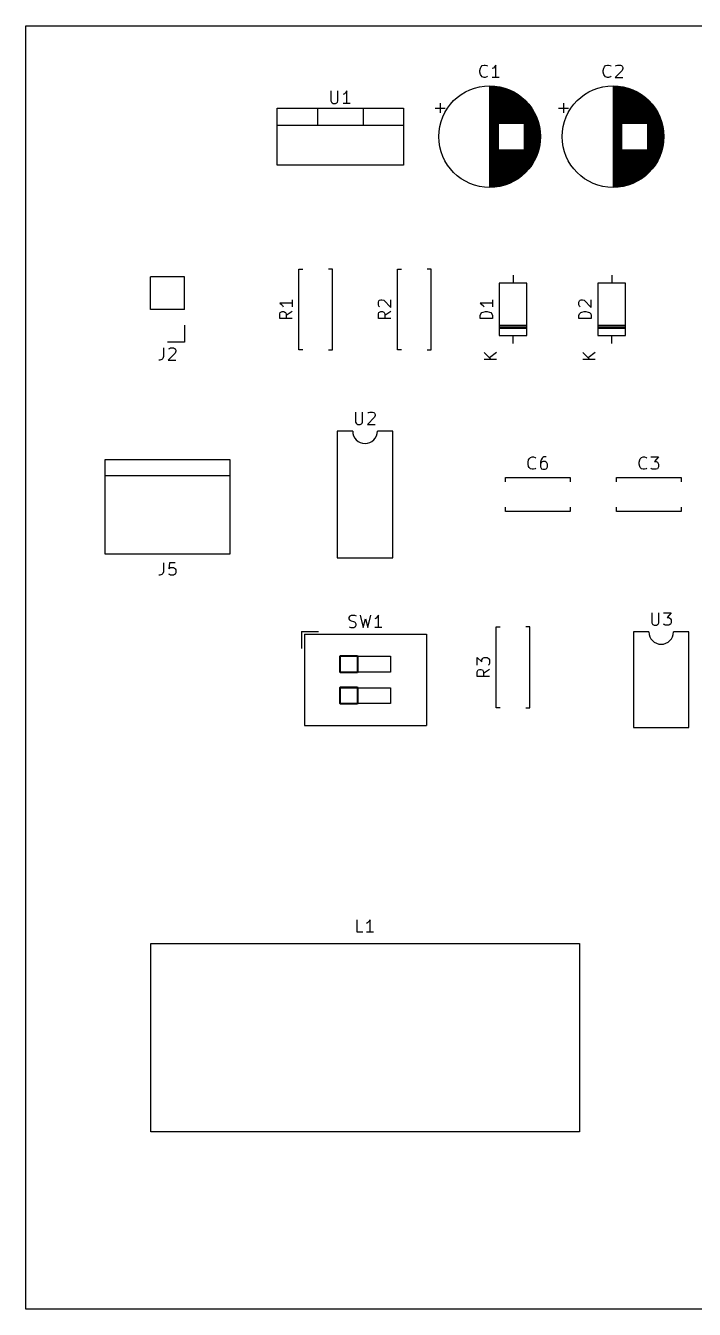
# Model space of a CAD drawing. Extents: x 20 to 124, y -124 to -20.
# Drawn here: x 20 to 74.2, y -124 to -20 of the extents above; entities that cross this region are included whole.
import ezdxf

# ---------------------------------------------------------------- set-up
doc = ezdxf.new("R2010")
doc.units = 0
doc.layers.add('LYELLOW', color=51, linetype='CONTINUOUS')
doc.layers.add('WHITE', color=7, linetype='CONTINUOUS')

msp = doc.modelspace()

# ---------------------------------------------------------------- linework, layer by layer
at = {"layer": 'LYELLOW', "linetype": 'CONTINUOUS'}
for p, q in [((56.811586, -23.62089), (56.859205, -23.430414)), ((56.811586, -23.763747), (56.811586, -23.62089)), ((56.859205, -23.954223), (56.811586, -23.763747)), ((56.859205, -23.430414), (56.906824, -23.335176)), ((56.906824, -23.335176), (57.002062, -23.239938)), ((57.002062, -23.239938), (57.144919, -23.192319)), ((57.144919, -23.192319), (57.240157, -23.192319)), ((57.240157, -23.192319), (57.383014, -23.239938)), ((57.383014, -23.239938), (57.430633, -23.287557)), ((57.906824, -23.430414), (57.811586, -23.478033)), ((58.002062, -23.335176), (57.906824, -23.430414)), ((58.0973, -23.192319), (58.002062, -23.335176)), ((58.0973, -24.192319), (58.0973, -23.192319)), ((66.811586, -23.62089), (66.859205, -23.430414)), ((66.811586, -23.763747), (66.811586, -23.62089)), ((66.859205, -23.954223), (66.811586, -23.763747)), ((66.859205, -23.430414), (66.906824, -23.335176)), ((66.906824, -23.335176), (67.002062, -23.239938)), ((67.002062, -23.239938), (67.144919, -23.192319)), ((67.144919, -23.192319), (67.240157, -23.192319)), ((67.240157, -23.192319), (67.383014, -23.239938)), ((67.383014, -23.239938), (67.430633, -23.287557)), ((68.335395, -23.62089), (67.763967, -24.192319)), ((67.811586, -23.287557), (67.859205, -23.239938)), ((67.859205, -23.239938), (67.954443, -23.192319)), ((67.954443, -23.192319), (68.192538, -23.192319)), ((68.192538, -23.192319), (68.287776, -23.239938)), ((68.287776, -23.239938), (68.335395, -23.287557)), ((68.335395, -23.287557), (68.383014, -23.382795)), ((68.383014, -23.478033), (68.335395, -23.62089)), ((68.383014, -23.382795), (68.383014, -23.478033)), ((56.906824, -24.049461), (56.859205, -23.954223)), ((57.002062, -24.1447), (56.906824, -24.049461)), ((57.144919, -24.192319), (57.002062, -24.1447)), ((57.240157, -24.192319), (57.144919, -24.192319)), ((57.383014, -24.1447), (57.240157, -24.192319)), ((57.430633, -24.09708), (57.383014, -24.1447)), ((57.5973, -24.9075), (57.5973, -33.0675)), ((57.6373, -24.9075), (57.6373, -33.0675)), ((57.6773, -24.9085), (57.6773, -33.0665)), ((57.7173, -24.9095), (57.7173, -33.0655)), ((57.7573, -24.9105), (57.7573, -33.0645)), ((57.7973, -24.9125), (57.7973, -33.0625)), ((58.383014, -24.192319), (57.811586, -24.192319)), ((57.8373, -24.9145), (57.8373, -33.0605)), ((57.8773, -24.9175), (57.8773, -33.0575)), ((57.9173, -24.9195), (57.9173, -33.0555)), ((57.9573, -24.9235), (57.9573, -33.0515)), ((57.9973, -24.9265), (57.9973, -33.0485)), ((58.0373, -24.9315), (58.0373, -33.0435)), ((58.0773, -24.9355), (58.0773, -33.0395)), ((58.1173, -24.9405), (58.1173, -33.0345)), ((58.1573, -24.9455), (58.1573, -33.0295)), ((58.1973, -24.9515), (58.1973, -33.0235)), ((58.2373, -24.9575), (58.2373, -33.0175)), ((66.906824, -24.049461), (66.859205, -23.954223)), ((67.002062, -24.1447), (66.906824, -24.049461)), ((67.144919, -24.192319), (67.002062, -24.1447)), ((67.240157, -24.192319), (67.144919, -24.192319)), ((67.383014, -24.1447), (67.240157, -24.192319)), ((67.430633, -24.09708), (67.383014, -24.1447)), ((67.5973, -24.9075), (67.5973, -33.0675)), ((67.6373, -24.9075), (67.6373, -33.0675)), ((67.6773, -24.9085), (67.6773, -33.0665)), ((67.7173, -24.9095), (67.7173, -33.0655)), ((67.7573, -24.9105), (67.7573, -33.0645)), ((67.763967, -24.192319), (68.383014, -24.192319)), ((67.7973, -24.9125), (67.7973, -33.0625)), ((67.8373, -24.9145), (67.8373, -33.0605)), ((67.8773, -24.9175), (67.8773, -33.0575)), ((67.9173, -24.9195), (67.9173, -33.0555)), ((67.9573, -24.9235), (67.9573, -33.0515)), ((67.9973, -24.9265), (67.9973, -33.0485)), ((68.0373, -24.9315), (68.0373, -33.0435)), ((68.0773, -24.9355), (68.0773, -33.0395)), ((68.1173, -24.9405), (68.1173, -33.0345)), ((68.1573, -24.9455), (68.1573, -33.0295)), ((68.1973, -24.9515), (68.1973, -33.0235)), ((68.2373, -24.9575), (68.2373, -33.0175)), ((44.738095, -25.292319), (44.738095, -26.101842)), ((45.309523, -26.101842), (45.309523, -25.292319)), ((45.833333, -25.530414), (45.738095, -25.578033)), ((45.928571, -25.435176), (45.833333, -25.530414)), ((46.023809, -25.292319), (45.928571, -25.435176)), ((46.023809, -26.292319), (46.023809, -25.292319)), ((58.2773, -24.9645), (58.2773, -33.0105)), ((58.3173, -24.9705), (58.3173, -27.9475)), ((58.3573, -24.9785), (58.3573, -27.9475)), ((58.3973, -24.9855), (58.3973, -27.9475)), ((58.4373, -24.9945), (58.4373, -27.9475)), ((58.4773, -25.0025), (58.4773, -27.9475)), ((58.5173, -25.0115), (58.5173, -27.9475)), ((58.5573, -25.0205), (58.5573, -27.9475)), ((58.5973, -25.0305), (58.5973, -27.9475)), ((58.6373, -25.0405), (58.6373, -27.9475)), ((58.6773, -25.0515), (58.6773, -27.9475)), ((58.7173, -25.0625), (58.7173, -27.9475)), ((58.7573, -25.0745), (58.7573, -27.9475)), ((58.7973, -25.0865), (58.7973, -27.9475)), ((58.8373, -25.0985), (58.8373, -27.9475)), ((58.8773, -25.1115), (58.8773, -27.9475)), ((58.9173, -25.1245), (58.9173, -27.9475)), ((58.9573, -25.1385), (58.9573, -27.9475)), ((58.9973, -25.1525), (58.9973, -27.9475)), ((59.0373, -25.1675), (59.0373, -27.9475)), ((59.0773, -25.1825), (59.0773, -27.9475)), ((59.1173, -25.1985), (59.1173, -27.9475)), ((59.1573, -25.2145), (59.1573, -27.9475)), ((59.1973, -25.2305), (59.1973, -27.9475)), ((59.2373, -25.2475), (59.2373, -27.9475)), ((59.2773, -25.2655), (59.2773, -27.9475)), ((59.3173, -25.2835), (59.3173, -27.9475)), ((59.3573, -25.3025), (59.3573, -27.9475)), ((59.3973, -25.3215), (59.3973, -27.9475)), ((59.4373, -25.3415), (59.4373, -27.9475)), ((59.4773, -25.3615), (59.4773, -27.9475)), ((59.5173, -25.3825), (59.5173, -27.9475)), ((59.5573, -25.4035), (59.5573, -27.9475)), ((59.5973, -25.4255), (59.5973, -27.9475)), ((59.6373, -25.4485), (59.6373, -27.9475)), ((59.6773, -25.4715), (59.6773, -27.9475)), ((59.7173, -25.4945), (59.7173, -27.9475)), ((59.7573, -25.5195), (59.7573, -27.9475)), ((59.7973, -25.5445), (59.7973, -27.9475)), ((59.8373, -25.5695), (59.8373, -27.9475)), ((59.8773, -25.5955), (59.8773, -27.9475)), ((59.9173, -25.6225), (59.9173, -27.9475)), ((59.9573, -25.6505), (59.9573, -27.9475)), ((59.9973, -25.6785), (59.9973, -27.9475)), ((60.0373, -25.7075), (60.0373, -27.9475)), ((60.0773, -25.7375), (60.0773, -27.9475)), ((60.1173, -25.7685), (60.1173, -27.9475)), ((60.1573, -25.7995), (60.1573, -27.9475)), ((60.1973, -25.8315), (60.1973, -27.9475)), ((60.2373, -25.8645), (60.2373, -27.9475)), ((60.2773, -25.8985), (60.2773, -27.9475)), ((60.3173, -25.9325), (60.3173, -27.9475)), ((60.3573, -25.9685), (60.3573, -27.9475)), ((68.2773, -24.9645), (68.2773, -33.0105)), ((68.3173, -24.9705), (68.3173, -27.9475)), ((68.3573, -24.9785), (68.3573, -27.9475)), ((68.3973, -24.9855), (68.3973, -27.9475)), ((68.4373, -24.9945), (68.4373, -27.9475)), ((68.4773, -25.0025), (68.4773, -27.9475)), ((68.5173, -25.0115), (68.5173, -27.9475)), ((68.5573, -25.0205), (68.5573, -27.9475)), ((68.5973, -25.0305), (68.5973, -27.9475)), ((68.6373, -25.0405), (68.6373, -27.9475)), ((68.6773, -25.0515), (68.6773, -27.9475)), ((68.7173, -25.0625), (68.7173, -27.9475)), ((68.7573, -25.0745), (68.7573, -27.9475)), ((68.7973, -25.0865), (68.7973, -27.9475)), ((68.8373, -25.0985), (68.8373, -27.9475)), ((68.8773, -25.1115), (68.8773, -27.9475)), ((68.9173, -25.1245), (68.9173, -27.9475)), ((68.9573, -25.1385), (68.9573, -27.9475)), ((68.9973, -25.1525), (68.9973, -27.9475)), ((69.0373, -25.1675), (69.0373, -27.9475)), ((69.0773, -25.1825), (69.0773, -27.9475)), ((69.1173, -25.1985), (69.1173, -27.9475)), ((69.1573, -25.2145), (69.1573, -27.9475)), ((69.1973, -25.2305), (69.1973, -27.9475)), ((69.2373, -25.2475), (69.2373, -27.9475)), ((69.2773, -25.2655), (69.2773, -27.9475)), ((69.3173, -25.2835), (69.3173, -27.9475)), ((69.3573, -25.3025), (69.3573, -27.9475)), ((69.3973, -25.3215), (69.3973, -27.9475)), ((69.4373, -25.3415), (69.4373, -27.9475)), ((69.4773, -25.3615), (69.4773, -27.9475)), ((69.5173, -25.3825), (69.5173, -27.9475)), ((69.5573, -25.4035), (69.5573, -27.9475)), ((69.5973, -25.4255), (69.5973, -27.9475)), ((69.6373, -25.4485), (69.6373, -27.9475)), ((69.6773, -25.4715), (69.6773, -27.9475)), ((69.7173, -25.4945), (69.7173, -27.9475)), ((69.7573, -25.5195), (69.7573, -27.9475)), ((69.7973, -25.5445), (69.7973, -27.9475)), ((69.8373, -25.5695), (69.8373, -27.9475)), ((69.8773, -25.5955), (69.8773, -27.9475)), ((69.9173, -25.6225), (69.9173, -27.9475)), ((69.9573, -25.6505), (69.9573, -27.9475)), ((69.9973, -25.6785), (69.9973, -27.9475)), ((70.0373, -25.7075), (70.0373, -27.9475)), ((70.0773, -25.7375), (70.0773, -27.9475)), ((70.1173, -25.7685), (70.1173, -27.9475)), ((70.1573, -25.7995), (70.1573, -27.9475)), ((70.1973, -25.8315), (70.1973, -27.9475)), ((70.2373, -25.8645), (70.2373, -27.9475)), ((70.2773, -25.8985), (70.2773, -27.9475)), ((70.3173, -25.9325), (70.3173, -27.9475)), ((70.3573, -25.9685), (70.3573, -27.9475)), ((40.39, -26.6775), (50.61, -26.6775)), ((40.39, -31.2975), (40.39, -26.6775)), ((43.65, -26.6775), (43.65, -28.0575)), ((44.738095, -26.101842), (44.785714, -26.19708)), ((44.785714, -26.19708), (44.833333, -26.2447)), ((44.833333, -26.2447), (44.928571, -26.292319)), ((44.928571, -26.292319), (45.119047, -26.292319)), ((45.119047, -26.292319), (45.214285, -26.2447)), ((45.214285, -26.2447), (45.261904, -26.19708)), ((45.261904, -26.19708), (45.309523, -26.101842)), ((46.309523, -26.292319), (45.738095, -26.292319)), ((47.35, -26.6775), (47.35, -28.0575)), ((50.61, -26.6775), (50.61, -31.2975)), ((53.187602, -26.6725), (53.987602, -26.6725)), ((53.587602, -26.2725), (53.587602, -27.0725)), ((60.3973, -26.0055), (60.3973, -31.9695)), ((60.4373, -26.0425), (60.4373, -31.9325)), ((60.4773, -26.0815), (60.4773, -31.8935)), ((60.5173, -26.1205), (60.5173, -31.8545)), ((60.5573, -26.1615), (60.5573, -31.8135)), ((60.5973, -26.2035), (60.5973, -31.7715)), ((60.6373, -26.2465), (60.6373, -31.7285)), ((60.6773, -26.2915), (60.6773, -31.6835)), ((60.7173, -26.3365), (60.7173, -31.6385)), ((60.7573, -26.3835), (60.7573, -31.5915)), ((60.7973, -26.4325), (60.7973, -31.5425)), ((60.8373, -26.4825), (60.8373, -31.4925)), ((60.8773, -26.5345), (60.8773, -31.4405)), ((60.9173, -26.5875), (60.9173, -31.3875)), ((60.9573, -26.6435), (60.9573, -31.3315)), ((60.9973, -26.7005), (60.9973, -31.2745)), ((61.0373, -26.7605), (61.0373, -31.2145)), ((61.0773, -26.8225), (61.0773, -31.1525)), ((61.1173, -26.8865), (61.1173, -31.0885)), ((61.1573, -26.9535), (61.1573, -31.0215)), ((61.1973, -27.0235), (61.1973, -30.9515)), ((63.187602, -26.6725), (63.987602, -26.6725)), ((63.587602, -26.2725), (63.587602, -27.0725)), ((70.3973, -26.0055), (70.3973, -31.9695)), ((70.4373, -26.0425), (70.4373, -31.9325)), ((70.4773, -26.0815), (70.4773, -31.8935)), ((70.5173, -26.1205), (70.5173, -31.8545)), ((70.5573, -26.1615), (70.5573, -31.8135)), ((70.5973, -26.2035), (70.5973, -31.7715)), ((70.6373, -26.2465), (70.6373, -31.7285)), ((70.6773, -26.2915), (70.6773, -31.6835)), ((70.7173, -26.3365), (70.7173, -31.6385)), ((70.7573, -26.3835), (70.7573, -31.5915)), ((70.7973, -26.4325), (70.7973, -31.5425)), ((70.8373, -26.4825), (70.8373, -31.4925)), ((70.8773, -26.5345), (70.8773, -31.4405)), ((70.9173, -26.5875), (70.9173, -31.3875)), ((70.9573, -26.6435), (70.9573, -31.3315)), ((70.9973, -26.7005), (70.9973, -31.2745)), ((71.0373, -26.7605), (71.0373, -31.2145)), ((71.0773, -26.8225), (71.0773, -31.1525)), ((71.1173, -26.8865), (71.1173, -31.0885)), ((71.1573, -26.9535), (71.1573, -31.0215)), ((71.1973, -27.0235), (71.1973, -30.9515)), ((40.39, -28.0575), (50.61, -28.0575)), ((61.2373, -27.0975), (61.2373, -30.8775)), ((61.2773, -27.1745), (61.2773, -30.8005)), ((61.3173, -27.2565), (61.3173, -30.7185)), ((61.3573, -27.3435), (61.3573, -30.6315)), ((61.3973, -27.4355), (61.3973, -30.5395)), ((61.4373, -27.5345), (61.4373, -30.4405)), ((61.4773, -27.6415), (61.4773, -30.3335)), ((61.5173, -27.7595), (61.5173, -30.2155)), ((61.5573, -27.8905), (61.5573, -30.0845)), ((61.5973, -28.0405), (61.5973, -29.9345)), ((71.2373, -27.0975), (71.2373, -30.8775)), ((71.2773, -27.1745), (71.2773, -30.8005)), ((71.3173, -27.2565), (71.3173, -30.7185)), ((71.3573, -27.3435), (71.3573, -30.6315)), ((71.3973, -27.4355), (71.3973, -30.5395)), ((71.4373, -27.5345), (71.4373, -30.4405)), ((71.4773, -27.6415), (71.4773, -30.3335)), ((71.5173, -27.7595), (71.5173, -30.2155)), ((71.5573, -27.8905), (71.5573, -30.0845)), ((71.5973, -28.0405), (71.5973, -29.9345)), ((61.6373, -28.2195), (61.6373, -29.7555)), ((61.6773, -28.4545), (61.6773, -29.5205)), ((71.6373, -28.2195), (71.6373, -29.7555)), ((71.6773, -28.4545), (71.6773, -29.5205)), ((58.3173, -30.0275), (58.3173, -33.0045)), ((58.3573, -30.0275), (58.3573, -32.9965)), ((58.3973, -30.0275), (58.3973, -32.9895)), ((58.4373, -30.0275), (58.4373, -32.9805)), ((58.4773, -30.0275), (58.4773, -32.9725)), ((58.5173, -30.0275), (58.5173, -32.9635)), ((58.5573, -30.0275), (58.5573, -32.9545)), ((58.5973, -30.0275), (58.5973, -32.9445)), ((58.6373, -30.0275), (58.6373, -32.9345)), ((58.6773, -30.0275), (58.6773, -32.9235)), ((58.7173, -30.0275), (58.7173, -32.9125)), ((58.7573, -30.0275), (58.7573, -32.9005)), ((58.7973, -30.0275), (58.7973, -32.8885)), ((58.8373, -30.0275), (58.8373, -32.8765)), ((58.8773, -30.0275), (58.8773, -32.8635)), ((58.9173, -30.0275), (58.9173, -32.8505)), ((58.9573, -30.0275), (58.9573, -32.8365)), ((58.9973, -30.0275), (58.9973, -32.8225)), ((59.0373, -30.0275), (59.0373, -32.8075)), ((59.0773, -30.0275), (59.0773, -32.7925)), ((59.1173, -30.0275), (59.1173, -32.7765)), ((59.1573, -30.0275), (59.1573, -32.7605)), ((59.1973, -30.0275), (59.1973, -32.7445)), ((59.2373, -30.0275), (59.2373, -32.7275)), ((59.2773, -30.0275), (59.2773, -32.7095)), ((59.3173, -30.0275), (59.3173, -32.6915)), ((59.3573, -30.0275), (59.3573, -32.6725)), ((59.3973, -30.0275), (59.3973, -32.6535)), ((59.4373, -30.0275), (59.4373, -32.6335)), ((59.4773, -30.0275), (59.4773, -32.6135)), ((59.5173, -30.0275), (59.5173, -32.5925)), ((59.5573, -30.0275), (59.5573, -32.5715)), ((59.5973, -30.0275), (59.5973, -32.5495)), ((59.6373, -30.0275), (59.6373, -32.5265)), ((59.6773, -30.0275), (59.6773, -32.5035)), ((59.7173, -30.0275), (59.7173, -32.4805)), ((59.7573, -30.0275), (59.7573, -32.4555)), ((59.7973, -30.0275), (59.7973, -32.4305)), ((59.8373, -30.0275), (59.8373, -32.4055)), ((59.8773, -30.0275), (59.8773, -32.3795)), ((59.9173, -30.0275), (59.9173, -32.3525)), ((59.9573, -30.0275), (59.9573, -32.3245)), ((59.9973, -30.0275), (59.9973, -32.2965)), ((60.0373, -30.0275), (60.0373, -32.2675)), ((60.0773, -30.0275), (60.0773, -32.2375)), ((60.1173, -30.0275), (60.1173, -32.2065)), ((60.1573, -30.0275), (60.1573, -32.1755)), ((60.1973, -30.0275), (60.1973, -32.1435)), ((60.2373, -30.0275), (60.2373, -32.1105)), ((60.2773, -30.0275), (60.2773, -32.0765)), ((60.3173, -30.0275), (60.3173, -32.0425)), ((60.3573, -30.0275), (60.3573, -32.0065)), ((68.3173, -30.0275), (68.3173, -33.0045)), ((68.3573, -30.0275), (68.3573, -32.9965)), ((68.3973, -30.0275), (68.3973, -32.9895)), ((68.4373, -30.0275), (68.4373, -32.9805)), ((68.4773, -30.0275), (68.4773, -32.9725)), ((68.5173, -30.0275), (68.5173, -32.9635)), ((68.5573, -30.0275), (68.5573, -32.9545)), ((68.5973, -30.0275), (68.5973, -32.9445)), ((68.6373, -30.0275), (68.6373, -32.9345)), ((68.6773, -30.0275), (68.6773, -32.9235)), ((68.7173, -30.0275), (68.7173, -32.9125)), ((68.7573, -30.0275), (68.7573, -32.9005)), ((68.7973, -30.0275), (68.7973, -32.8885)), ((68.8373, -30.0275), (68.8373, -32.8765)), ((68.8773, -30.0275), (68.8773, -32.8635)), ((68.9173, -30.0275), (68.9173, -32.8505)), ((68.9573, -30.0275), (68.9573, -32.8365)), ((68.9973, -30.0275), (68.9973, -32.8225)), ((69.0373, -30.0275), (69.0373, -32.8075)), ((69.0773, -30.0275), (69.0773, -32.7925)), ((69.1173, -30.0275), (69.1173, -32.7765)), ((69.1573, -30.0275), (69.1573, -32.7605)), ((69.1973, -30.0275), (69.1973, -32.7445)), ((69.2373, -30.0275), (69.2373, -32.7275)), ((69.2773, -30.0275), (69.2773, -32.7095)), ((69.3173, -30.0275), (69.3173, -32.6915)), ((69.3573, -30.0275), (69.3573, -32.6725)), ((69.3973, -30.0275), (69.3973, -32.6535)), ((69.4373, -30.0275), (69.4373, -32.6335)), ((69.4773, -30.0275), (69.4773, -32.6135)), ((69.5173, -30.0275), (69.5173, -32.5925)), ((69.5573, -30.0275), (69.5573, -32.5715)), ((69.5973, -30.0275), (69.5973, -32.5495)), ((69.6373, -30.0275), (69.6373, -32.5265)), ((69.6773, -30.0275), (69.6773, -32.5035)), ((69.7173, -30.0275), (69.7173, -32.4805)), ((69.7573, -30.0275), (69.7573, -32.4555)), ((69.7973, -30.0275), (69.7973, -32.4305)), ((69.8373, -30.0275), (69.8373, -32.4055)), ((69.8773, -30.0275), (69.8773, -32.3795)), ((69.9173, -30.0275), (69.9173, -32.3525)), ((69.9573, -30.0275), (69.9573, -32.3245)), ((69.9973, -30.0275), (69.9973, -32.2965)), ((70.0373, -30.0275), (70.0373, -32.2675)), ((70.0773, -30.0275), (70.0773, -32.2375)), ((70.1173, -30.0275), (70.1173, -32.2065)), ((70.1573, -30.0275), (70.1573, -32.1755)), ((70.1973, -30.0275), (70.1973, -32.1435)), ((70.2373, -30.0275), (70.2373, -32.1105)), ((70.2773, -30.0275), (70.2773, -32.0765)), ((70.3173, -30.0275), (70.3173, -32.0425)), ((70.3573, -30.0275), (70.3573, -32.0065)), ((50.61, -31.2975), (40.39, -31.2975)), ((30.12, -42.9925), (30.12, -40.3425)), ((32.88, -40.3425), (30.12, -40.3425)), ((32.88, -42.9925), (32.88, -40.3425)), ((42.13, -39.7175), (42.46, -39.7175)), ((42.13, -46.2575), (42.13, -39.7175)), ((44.87, -39.7175), (44.54, -39.7175)), ((44.87, -46.2575), (44.87, -39.7175)), ((50.13, -39.7175), (50.46, -39.7175)), ((50.13, -46.2575), (50.13, -39.7175)), ((52.87, -39.7175), (52.54, -39.7175)), ((52.87, -46.2575), (52.87, -39.7175)), ((59.5, -40.2175), (59.5, -40.8675)), ((67.5, -40.2175), (67.5, -40.8675)), ((60.62, -40.8675), (58.38, -40.8675)), ((58.38, -40.8675), (58.38, -45.1075)), ((60.62, -45.1075), (60.62, -40.8675)), ((68.62, -40.8675), (66.38, -40.8675)), ((66.38, -40.8675), (66.38, -45.1075)), ((68.62, -45.1075), (68.62, -40.8675)), ((41.584819, -42.487499), (40.584819, -42.487499)), ((40.584819, -42.487499), (40.727676, -42.582737)), ((40.727676, -42.582737), (40.822914, -42.677975)), ((41.584819, -42.201785), (41.584819, -42.773213)), ((48.584819, -42.392261), (48.632438, -42.297023)), ((48.584819, -42.630356), (48.584819, -42.392261)), ((48.632438, -42.725594), (48.584819, -42.630356)), ((48.632438, -42.297023), (48.680057, -42.249404)), ((48.680057, -42.249404), (48.775295, -42.201785)), ((48.775295, -42.201785), (48.870533, -42.201785)), ((48.870533, -42.201785), (49.01339, -42.249404)), ((49.01339, -42.249404), (49.584819, -42.820832)), ((49.584819, -42.820832), (49.584819, -42.201785)), ((57.834819, -42.487499), (56.834819, -42.487499)), ((56.834819, -42.487499), (56.977676, -42.582737)), ((56.977676, -42.582737), (57.072914, -42.677975)), ((57.834819, -42.201785), (57.834819, -42.773213)), ((64.834819, -42.392261), (64.882438, -42.297023)), ((64.834819, -42.630356), (64.834819, -42.392261)), ((64.882438, -42.725594), (64.834819, -42.630356)), ((64.882438, -42.297023), (64.930057, -42.249404)), ((64.930057, -42.249404), (65.025295, -42.201785)), ((65.025295, -42.201785), (65.120533, -42.201785)), ((65.120533, -42.201785), (65.26339, -42.249404)), ((65.26339, -42.249404), (65.834819, -42.820832)), ((65.834819, -42.820832), (65.834819, -42.201785)), ((32.88, -42.9925), (30.12, -42.9925)), ((40.584819, -43.344642), (40.632438, -43.249404)), ((40.584819, -43.725594), (40.584819, -43.344642)), ((40.632438, -43.249404), (40.680057, -43.201785)), ((40.680057, -43.201785), (40.775295, -43.154166)), ((40.775295, -43.154166), (40.918152, -43.154166)), ((40.822914, -42.677975), (40.870533, -42.773213)), ((40.918152, -43.154166), (41.01339, -43.201785)), ((41.01339, -43.201785), (41.061009, -43.249404)), ((41.061009, -43.249404), (41.108628, -43.344642)), ((41.584819, -43.154166), (41.108628, -43.487499)), ((41.108628, -43.344642), (41.108628, -43.725594)), ((48.584819, -43.344642), (48.632438, -43.249404)), ((48.584819, -43.725594), (48.584819, -43.344642)), ((48.680057, -42.773213), (48.632438, -42.725594)), ((48.632438, -43.249404), (48.680057, -43.201785)), ((48.680057, -43.201785), (48.775295, -43.154166)), ((48.775295, -43.154166), (48.918152, -43.154166)), ((48.918152, -43.154166), (49.01339, -43.201785)), ((49.01339, -43.201785), (49.061009, -43.249404)), ((49.061009, -43.249404), (49.108628, -43.344642)), ((49.584819, -43.154166), (49.108628, -43.487499)), ((49.108628, -43.344642), (49.108628, -43.725594)), ((56.834819, -43.487499), (56.882438, -43.344642)), ((56.834819, -43.725594), (56.834819, -43.487499)), ((56.882438, -43.344642), (56.977676, -43.249404)), ((56.977676, -43.249404), (57.072914, -43.201785)), ((57.072914, -42.677975), (57.120533, -42.773213)), ((57.072914, -43.201785), (57.26339, -43.154166)), ((57.26339, -43.154166), (57.406247, -43.154166)), ((57.406247, -43.154166), (57.596723, -43.201785)), ((57.596723, -43.201785), (57.691961, -43.249404)), ((57.691961, -43.249404), (57.7872, -43.344642)), ((57.7872, -43.344642), (57.834819, -43.487499)), ((57.834819, -43.487499), (57.834819, -43.725594)), ((64.834819, -43.487499), (64.882438, -43.344642)), ((64.834819, -43.725594), (64.834819, -43.487499)), ((64.930057, -42.773213), (64.882438, -42.725594)), ((64.882438, -43.344642), (64.977676, -43.249404)), ((64.977676, -43.249404), (65.072914, -43.201785)), ((65.072914, -43.201785), (65.26339, -43.154166)), ((65.26339, -43.154166), (65.406247, -43.154166)), ((65.406247, -43.154166), (65.596723, -43.201785)), ((65.596723, -43.201785), (65.691961, -43.249404)), ((65.691961, -43.249404), (65.7872, -43.344642)), ((65.7872, -43.344642), (65.834819, -43.487499)), ((65.834819, -43.487499), (65.834819, -43.725594)), ((32.88, -44.2625), (32.88, -45.6425)), ((41.584819, -43.725594), (40.584819, -43.725594)), ((49.584819, -43.725594), (48.584819, -43.725594)), ((57.834819, -43.725594), (56.834819, -43.725594)), ((58.38, -44.2675), (60.62, -44.2675)), ((58.38, -44.3875), (60.62, -44.3875)), ((58.38, -44.5075), (60.62, -44.5075)), ((65.834819, -43.725594), (64.834819, -43.725594)), ((66.38, -44.2675), (68.62, -44.2675)), ((66.38, -44.3875), (68.62, -44.3875)), ((66.38, -44.5075), (68.62, -44.5075)), ((32.88, -45.6425), (31.5, -45.6425)), ((58.38, -45.1075), (60.62, -45.1075)), ((59.5, -45.7575), (59.5, -45.1075)), ((66.38, -45.1075), (68.62, -45.1075)), ((67.5, -45.7575), (67.5, -45.1075)), ((31.166666, -46.097319), (31.166666, -46.811604)), ((32.119047, -46.52589), (31.547619, -47.097319)), ((31.595238, -46.192557), (31.642857, -46.144938)), ((31.642857, -46.144938), (31.738095, -46.097319)), ((31.738095, -46.097319), (31.97619, -46.097319)), ((31.97619, -46.097319), (32.071428, -46.144938)), ((32.071428, -46.144938), (32.119047, -46.192557)), ((32.119047, -46.192557), (32.166666, -46.287795)), ((32.166666, -46.383033), (32.119047, -46.52589)), ((32.166666, -46.287795), (32.166666, -46.383033)), ((42.46, -46.2575), (42.13, -46.2575)), ((44.54, -46.2575), (44.87, -46.2575)), ((50.46, -46.2575), (50.13, -46.2575)), ((52.54, -46.2575), (52.87, -46.2575)), ((57.154819, -46.487976), (57.726247, -47.059404)), ((58.154819, -46.487976), (57.58339, -46.916547)), ((65.154819, -46.487976), (65.726247, -47.059404)), ((66.154819, -46.487976), (65.58339, -46.916547)), ((30.880952, -47.097319), (30.785714, -47.097319)), ((31.023809, -47.0497), (30.880952, -47.097319)), ((31.119047, -46.954461), (31.023809, -47.0497)), ((31.166666, -46.811604), (31.119047, -46.954461)), ((31.547619, -47.097319), (32.166666, -47.097319)), ((58.154819, -47.059404), (57.154819, -47.059404)), ((66.154819, -47.059404), (65.154819, -47.059404)), ((46.738095, -51.302319), (46.738095, -52.111842)), ((47.309523, -52.111842), (47.309523, -51.302319)), ((48.261904, -51.73089), (47.690476, -52.302319)), ((47.738095, -51.397557), (47.785714, -51.349938)), ((47.785714, -51.349938), (47.880952, -51.302319)), ((47.880952, -51.302319), (48.119047, -51.302319)), ((48.119047, -51.302319), (48.214285, -51.349938)), ((48.214285, -51.349938), (48.261904, -51.397557)), ((48.261904, -51.397557), (48.309523, -51.492795)), ((48.309523, -51.588033), (48.261904, -51.73089)), ((48.309523, -51.492795), (48.309523, -51.588033)), ((45.25, -52.8475), (45.25, -63.1275)), ((46.5, -52.8475), (45.25, -52.8475)), ((46.738095, -52.111842), (46.785714, -52.20708)), ((46.785714, -52.20708), (46.833333, -52.2547)), ((46.833333, -52.2547), (46.928571, -52.302319)), ((46.928571, -52.302319), (47.119047, -52.302319)), ((47.119047, -52.302319), (47.214285, -52.2547)), ((47.214285, -52.2547), (47.261904, -52.20708)), ((47.261904, -52.20708), (47.309523, -52.111842)), ((47.690476, -52.302319), (48.309523, -52.302319)), ((49.75, -52.8475), (48.5, -52.8475)), ((49.75, -63.1275), (49.75, -52.8475)), ((60.761905, -55.180414), (60.809524, -55.085176)), ((60.809524, -55.085176), (60.904762, -54.989938)), ((60.904762, -54.989938), (61.047619, -54.942319)), ((61.047619, -54.942319), (61.142857, -54.942319)), ((61.142857, -54.942319), (61.285714, -54.989938)), ((61.285714, -54.989938), (61.333333, -55.037557)), ((61.857143, -55.037557), (61.761905, -55.180414)), ((61.904762, -54.989938), (61.857143, -55.037557)), ((62, -54.942319), (61.904762, -54.989938)), ((62.190476, -54.942319), (62, -54.942319)), ((69.761905, -55.180414), (69.809524, -55.085176)), ((69.809524, -55.085176), (69.904762, -54.989938)), ((69.904762, -54.989938), (70.047619, -54.942319)), ((70.047619, -54.942319), (70.142857, -54.942319)), ((70.142857, -54.942319), (70.285714, -54.989938)), ((70.285714, -54.989938), (70.333333, -55.037557)), ((70.666667, -54.942319), (71.285714, -54.942319)), ((71.285714, -54.942319), (70.952381, -55.323271)), ((26.42, -55.1775), (26.42, -62.7975)), ((36.58, -55.1775), (26.42, -55.1775)), ((36.58, -62.7975), (36.58, -55.1775)), ((60.714286, -55.37089), (60.761905, -55.180414)), ((60.714286, -55.513747), (60.714286, -55.37089)), ((60.761905, -55.704223), (60.714286, -55.513747)), ((60.809524, -55.799461), (60.761905, -55.704223)), ((60.904762, -55.8947), (60.809524, -55.799461)), ((61.047619, -55.942319), (60.904762, -55.8947)), ((61.142857, -55.942319), (61.047619, -55.942319)), ((61.285714, -55.8947), (61.142857, -55.942319)), ((61.333333, -55.84708), (61.285714, -55.8947)), ((61.761905, -55.180414), (61.714286, -55.37089)), ((61.714286, -55.37089), (61.714286, -55.751842)), ((61.761905, -55.418509), (61.714286, -55.513747)), ((61.714286, -55.751842), (61.761905, -55.84708)), ((61.809524, -55.37089), (61.761905, -55.418509)), ((61.761905, -55.84708), (61.809524, -55.8947)), ((61.904762, -55.323271), (61.809524, -55.37089)), ((61.809524, -55.8947), (61.904762, -55.942319)), ((62.095238, -55.323271), (61.904762, -55.323271)), ((61.904762, -55.942319), (62.095238, -55.942319)), ((62.190476, -55.37089), (62.095238, -55.323271)), ((62.095238, -55.942319), (62.190476, -55.8947)), ((62.238095, -55.418509), (62.190476, -55.37089)), ((62.190476, -55.8947), (62.238095, -55.84708)), ((62.285714, -55.513747), (62.238095, -55.418509)), ((62.238095, -55.84708), (62.285714, -55.751842)), ((62.285714, -55.751842), (62.285714, -55.513747)), ((69.714286, -55.37089), (69.761905, -55.180414)), ((69.714286, -55.513747), (69.714286, -55.37089)), ((69.761905, -55.704223), (69.714286, -55.513747)), ((69.809524, -55.799461), (69.761905, -55.704223)), ((69.904762, -55.8947), (69.809524, -55.799461)), ((70.047619, -55.942319), (69.904762, -55.8947)), ((70.142857, -55.942319), (70.047619, -55.942319)), ((70.285714, -55.8947), (70.142857, -55.942319)), ((70.333333, -55.84708), (70.285714, -55.8947)), ((70.714286, -55.8947), (70.666667, -55.84708)), ((70.809524, -55.942319), (70.714286, -55.8947)), ((71.095238, -55.942319), (70.809524, -55.942319)), ((70.952381, -55.323271), (71.095238, -55.323271)), ((71.095238, -55.323271), (71.190476, -55.37089)), ((71.190476, -55.8947), (71.095238, -55.942319)), ((71.190476, -55.37089), (71.238095, -55.418509)), ((71.238095, -55.84708), (71.190476, -55.8947)), ((71.238095, -55.418509), (71.285714, -55.513747)), ((71.285714, -55.751842), (71.238095, -55.84708)), ((71.285714, -55.513747), (71.285714, -55.751842)), ((26.42, -56.4475), (36.58, -56.4475)), ((58.88, -56.6175), (64.12, -56.6175)), ((58.88, -56.9545), (58.88, -56.6175)), ((64.12, -56.6175), (64.12, -56.9545)), ((67.88, -56.6175), (73.12, -56.6175)), ((67.88, -56.9545), (67.88, -56.6175)), ((73.12, -56.6175), (73.12, -56.9545)), ((58.88, -59.3575), (58.88, -59.0205)), ((64.12, -59.0205), (64.12, -59.3575)), ((67.88, -59.3575), (67.88, -59.0205)), ((73.12, -59.0205), (73.12, -59.3575)), ((64.12, -59.3575), (58.88, -59.3575)), ((73.12, -59.3575), (67.88, -59.3575)), ((26.42, -62.7975), (36.58, -62.7975)), ((45.25, -63.1275), (49.75, -63.1275)), ((31.023809, -64.4747), (30.880952, -64.522319)), ((31.119047, -64.379461), (31.023809, -64.4747)), ((31.166666, -64.236604), (31.119047, -64.379461)), ((31.166666, -63.522319), (31.166666, -64.236604)), ((31.642857, -63.522319), (31.595238, -63.998509)), ((31.595238, -63.998509), (31.642857, -63.95089)), ((31.642857, -64.4747), (31.595238, -64.42708)), ((32.119047, -63.522319), (31.642857, -63.522319)), ((31.642857, -63.95089), (31.738095, -63.903271)), ((31.738095, -64.522319), (31.642857, -64.4747)), ((31.738095, -63.903271), (31.97619, -63.903271)), ((31.97619, -63.903271), (32.071428, -63.95089)), ((32.071428, -64.4747), (31.97619, -64.522319)), ((32.071428, -63.95089), (32.119047, -63.998509)), ((32.119047, -64.42708), (32.071428, -64.4747)), ((32.119047, -63.998509), (32.166666, -64.093747)), ((32.166666, -64.331842), (32.119047, -64.42708)), ((32.166666, -64.093747), (32.166666, -64.331842)), ((30.880952, -64.522319), (30.785714, -64.522319)), ((31.97619, -64.522319), (31.738095, -64.522319)), ((70.738095, -67.572319), (70.738095, -68.381842)), ((71.309523, -68.381842), (71.309523, -67.572319)), ((71.690476, -67.572319), (72.309523, -67.572319)), ((72.309523, -67.572319), (71.97619, -67.953271)), ((46.209167, -67.955295), (46.256786, -67.860057)), ((46.209167, -68.050533), (46.209167, -67.955295)), ((46.256786, -68.145771), (46.209167, -68.050533)), ((46.256786, -67.860057), (46.304405, -67.812438)), ((46.304405, -68.19339), (46.256786, -68.145771)), ((46.304405, -67.812438), (46.399643, -67.764819)), ((46.399643, -68.241009), (46.304405, -68.19339)), ((46.399643, -67.764819), (46.637738, -67.764819)), ((46.590119, -68.288628), (46.399643, -68.241009)), ((46.685357, -68.336247), (46.590119, -68.288628)), ((46.637738, -67.764819), (46.780595, -67.812438)), ((46.732976, -68.383866), (46.685357, -68.336247)), ((46.780595, -68.479104), (46.732976, -68.383866)), ((46.732976, -68.66958), (46.780595, -68.574342)), ((46.780595, -68.574342), (46.780595, -68.479104)), ((47.113929, -67.764819), (47.352024, -68.764819)), ((47.352024, -68.764819), (47.5425, -68.050533)), ((47.5425, -68.050533), (47.732976, -68.764819)), ((47.732976, -68.764819), (47.971072, -67.764819)), ((48.399643, -68.002914), (48.304405, -68.050533)), ((48.494881, -67.907676), (48.399643, -68.002914)), ((48.590119, -67.764819), (48.494881, -67.907676)), ((48.590119, -68.764819), (48.590119, -67.764819)), ((70.738095, -68.381842), (70.785714, -68.47708)), ((70.785714, -68.47708), (70.833333, -68.5247)), ((70.833333, -68.5247), (70.928571, -68.572319)), ((70.928571, -68.572319), (71.119047, -68.572319)), ((71.119047, -68.572319), (71.214285, -68.5247)), ((71.214285, -68.5247), (71.261904, -68.47708)), ((71.261904, -68.47708), (71.309523, -68.381842)), ((71.738095, -68.5247), (71.690476, -68.47708)), ((71.833333, -68.572319), (71.738095, -68.5247)), ((72.119047, -68.572319), (71.833333, -68.572319)), ((71.97619, -67.953271), (72.119047, -67.953271)), ((72.119047, -67.953271), (72.214285, -68.00089)), ((72.214285, -68.5247), (72.119047, -68.572319)), ((72.214285, -68.00089), (72.261904, -68.048509)), ((72.261904, -68.47708), (72.214285, -68.5247)), ((72.261904, -68.048509), (72.309523, -68.143747)), ((72.309523, -68.381842), (72.261904, -68.47708)), ((72.309523, -68.143747), (72.309523, -68.381842)), ((42.3525, -69.07), (42.3525, -70.453)), ((42.3525, -69.07), (43.7355, -69.07)), ((42.5925, -69.31), (42.5925, -76.69)), ((42.5925, -69.31), (52.4925, -69.31)), ((46.209167, -68.7172), (46.352024, -68.764819)), ((46.352024, -68.764819), (46.590119, -68.764819)), ((46.590119, -68.764819), (46.685357, -68.7172)), ((46.685357, -68.7172), (46.732976, -68.66958)), ((48.875833, -68.764819), (48.304405, -68.764819)), ((52.4925, -69.31), (52.4925, -76.69)), ((58.13, -68.7175), (58.46, -68.7175)), ((58.13, -75.2575), (58.13, -68.7175)), ((60.87, -68.7175), (60.54, -68.7175)), ((60.87, -75.2575), (60.87, -68.7175)), ((69.25, -69.1175), (69.25, -76.8575)), ((70.5, -69.1175), (69.25, -69.1175)), ((73.75, -69.1175), (72.5, -69.1175)), ((73.75, -76.8575), (73.75, -69.1175)), ((45.4525, -71.095), (45.457067, -71.072039)), ((45.4525, -72.365), (45.4525, -71.095)), ((45.457067, -71.072039), (45.489539, -71.039567)), ((45.489539, -71.039567), (45.5125, -71.035)), ((45.5125, -71.035), (46.865833, -71.035)), ((45.5125, -71.095), (49.5725, -71.095)), ((45.5125, -72.365), (45.5125, -71.095)), ((46.865833, -71.035), (46.888794, -71.039567)), ((46.865833, -71.095), (46.865833, -72.365)), ((46.888794, -71.039567), (46.921266, -71.072039)), ((46.921266, -71.072039), (46.925833, -71.095)), ((46.925833, -71.095), (46.925833, -72.365)), ((49.5725, -71.095), (49.5725, -72.365)), ((56.584819, -71.820832), (56.584819, -71.201785)), ((56.584819, -71.201785), (56.965771, -71.535118)), ((56.965771, -71.392261), (57.01339, -71.297023)), ((56.965771, -71.535118), (56.965771, -71.392261)), ((57.01339, -71.297023), (57.061009, -71.249404)), ((57.061009, -71.249404), (57.156247, -71.201785)), ((57.156247, -71.201785), (57.394342, -71.201785)), ((57.394342, -71.201785), (57.48958, -71.249404)), ((57.48958, -71.249404), (57.5372, -71.297023)), ((57.5372, -71.297023), (57.584819, -71.392261)), ((57.584819, -71.677975), (57.5372, -71.773213)), ((57.584819, -71.392261), (57.584819, -71.677975)), ((45.457067, -72.387961), (45.4525, -72.365)), ((45.489539, -72.420433), (45.457067, -72.387961)), ((45.5125, -72.425), (45.489539, -72.420433)), ((49.5725, -72.365), (45.5125, -72.365)), ((46.865833, -72.425), (45.5125, -72.425)), ((46.888794, -72.420433), (46.865833, -72.425)), ((46.921266, -72.387961), (46.888794, -72.420433)), ((46.925833, -72.365), (46.921266, -72.387961)), ((56.584819, -72.344642), (56.632438, -72.249404)), ((56.584819, -72.725594), (56.584819, -72.344642)), ((57.584819, -72.725594), (56.584819, -72.725594)), ((56.632438, -72.249404), (56.680057, -72.201785)), ((56.680057, -72.201785), (56.775295, -72.154166)), ((56.775295, -72.154166), (56.918152, -72.154166)), ((56.918152, -72.154166), (57.01339, -72.201785)), ((57.01339, -72.201785), (57.061009, -72.249404)), ((57.061009, -72.249404), (57.108628, -72.344642)), ((57.584819, -72.154166), (57.108628, -72.487499)), ((57.108628, -72.344642), (57.108628, -72.725594)), ((57.5372, -71.773213), (57.48958, -71.820832)), ((45.4525, -73.635), (45.457067, -73.612039)), ((45.4525, -74.905), (45.4525, -73.635)), ((45.457067, -73.612039), (45.489539, -73.579567)), ((45.489539, -73.579567), (45.5125, -73.575)), ((45.5125, -73.575), (46.865833, -73.575)), ((45.5125, -73.635), (49.5725, -73.635)), ((45.5125, -74.905), (45.5125, -73.635)), ((46.865833, -73.575), (46.888794, -73.579567)), ((46.865833, -73.635), (46.865833, -74.905)), ((46.888794, -73.579567), (46.921266, -73.612039)), ((46.921266, -73.612039), (46.925833, -73.635)), ((46.925833, -73.635), (46.925833, -74.905)), ((49.5725, -73.635), (49.5725, -74.905)), ((45.457067, -74.927961), (45.4525, -74.905)), ((45.489539, -74.960433), (45.457067, -74.927961)), ((45.5125, -74.965), (45.489539, -74.960433)), ((49.5725, -74.905), (45.5125, -74.905)), ((46.865833, -74.965), (45.5125, -74.965)), ((46.888794, -74.960433), (46.865833, -74.965)), ((46.921266, -74.927961), (46.888794, -74.960433)), ((46.925833, -74.905), (46.921266, -74.927961)), ((58.46, -75.2575), (58.13, -75.2575)), ((60.54, -75.2575), (60.87, -75.2575)), ((42.5925, -76.69), (52.4925, -76.69)), ((69.25, -76.8575), (73.75, -76.8575)), ((46.857143, -93.442319), (46.857143, -92.442319)), ((47.904762, -92.442319), (47.809524, -92.585176)), ((47.904762, -93.442319), (47.904762, -92.442319)), ((47.333333, -93.442319), (46.857143, -93.442319)), ((47.714286, -92.680414), (47.619048, -92.728033)), ((48.190476, -93.442319), (47.619048, -93.442319)), ((47.809524, -92.585176), (47.714286, -92.680414)), ((30.13, -94.3675), (64.87, -94.3675)), ((30.13, -109.6075), (30.13, -94.3675)), ((64.87, -94.3675), (64.87, -109.6075)), ((64.87, -109.6075), (30.13, -109.6075))]:
    msp.add_line(p, q, dxfattribs=at)
at = {"layer": 'LYELLOW'}
for centre in [(57.5973, -28.9875), (67.5973, -28.9875)]:
    msp.add_circle(centre, 4.12, dxfattribs=at)
for centre in [(47.5, -52.8475), (71.5, -69.1175)]:
    msp.add_arc(centre, 1, -180, 0, dxfattribs=at)
at = {"layer": 'WHITE', "linetype": 'CONTINUOUS'}
for p, q in [((20, -20), (124, -20)), ((20, -124), (20, -20)), ((124, -124), (20, -124))]:
    msp.add_line(p, q, dxfattribs=at)

doc.saveas('drawing.dxf')
